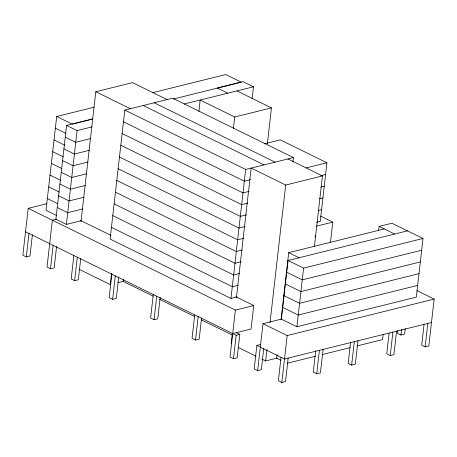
<?xml version="1.0" encoding="UTF-8"?>
<svg xmlns="http://www.w3.org/2000/svg" width="457" height="457" viewBox="0 0 457 457"><rect width="100%" height="100%" fill="white"/><g stroke="black" fill="none" stroke-linecap="round" stroke-linejoin="round"><path stroke-width="0.69" d="M46.843 203.708L28.197 208.335L22.85 255.24L26.3 256.937L29.979 256.023L32.413 234.641M26.3 256.937L28.974 233.481M94.108 107.201L56.702 116.484L46.014 210.294L56.577 215.487M92.308 119.031L66.585 125.412L55.897 219.223L66.396 224.387L81.289 220.691M56.508 219.177L52.366 220.205L47.02 267.117L50.476 268.807L53.143 245.358M56.582 246.512L54.149 267.899L50.476 268.807M66.396 224.387L77.09 130.571L91.977 126.875M73.863 255.532L71.189 278.987L74.645 280.684L78.318 279.77L80.758 258.388M81.003 221.542L95.793 91.743L132.541 82.626L167.068 99.586M74.645 280.684L77.319 257.228M292.948 161.841L293.434 157.591L172.58 98.221L124.812 110.074L110.114 239.068L230.968 298.438L237.092 296.919M111.577 273.257L110.28 284.608L79.587 269.527M111.845 274.194L109.177 297.644L112.628 299.341L116.301 298.432L118.74 277.045M112.628 299.341L115.301 275.891M123.384 279.29L123.144 281.415L153.198 296.182M153.284 294.548L150.61 318.003L154.066 319.7L157.739 318.786L160.173 297.404M154.066 319.7L156.734 296.245M198.898 111.342L200.183 100.026L234.715 116.992L271.458 107.869L267.351 143.938M194.716 314.902L192.049 338.357L195.499 340.054L199.172 339.14L201.611 317.758M195.499 340.054L198.172 316.598M233.424 128.303L234.715 116.992M252.098 98.798L253.464 86.807L242.964 81.649L217.241 88.03L227.746 93.188M230.968 298.438L245.666 169.444L293.434 157.591M231.139 343.978L232.35 333.336M236.389 297.873L251.179 168.073L285.705 185.039L322.453 175.922L314.37 246.849M232.699 333.564L251.076 329.006L253.744 305.55L235.372 310.109L230.031 357.014L233.481 358.711L237.154 357.802L239.828 334.347L236.378 332.65M233.481 358.711L236.155 335.261L239.828 334.347M260.547 344.527L256.874 345.435L254.201 368.89L257.651 370.587L261.33 369.673L263.763 348.291M257.651 370.587L262.998 323.682L281.626 319.055M261.832 359.053L265.666 360.939L266.962 349.588M270.03 322.636L285.705 185.039M277.096 354.661L276.691 358.202L280.958 360.299M281.049 319.951L288.715 252.664L384.251 228.957M407.473 230.854L288.053 260.49L281.369 319.123L296.907 326.755L416.333 297.124L423.011 238.485L391.935 223.222L379.076 226.415L378.59 230.654M281.044 357.311L278.37 380.767L281.826 382.458L285.499 381.549L288.173 358.094M281.826 382.458L287.167 335.552L434.15 299.084L428.803 345.989L425.13 346.903L421.68 345.206L424.033 324.51M296.907 326.755L303.591 268.122L423.011 238.485M315.079 237.103L315.233 235.721M264.466 143.795L280.312 139.859L326.926 162.761L320.248 221.394L316.804 222.251M315.713 350.719L313.279 372.101L316.73 373.797L320.408 372.889L323.076 349.434M330.497 242.119L332.776 222.113L320.608 216.138M316.73 373.797L319.403 350.348M350.548 342.744L348.188 363.441L351.639 365.137L355.312 364.223L357.985 340.773M351.639 365.137L354.312 341.682M383.155 334.627L382.589 339.585L356.974 345.943M389.13 333.17L386.771 353.867L390.221 355.563L393.9 354.649L396.567 331.199M390.221 355.563L392.894 332.108M397.824 330.571L397.51 333.33L400.96 335.027L404.634 334.118L405.262 328.594M400.96 335.027L401.589 329.508M425.13 346.903L427.803 323.447M152.301 92.76L225.729 74.542L241.267 82.174L173.38 99.02M93.022 118.957L72.24 124.115L56.702 116.484M184.257 103.979L253.464 86.807M90.64 138.602L75.753 142.298L65.248 137.14M89.309 150.33L74.417 154.026L63.911 148.868M87.973 162.058L73.08 165.748L62.575 160.59M86.636 173.78L71.743 177.476L61.244 172.318M85.299 185.508L70.407 189.204L59.907 184.045M83.962 197.235L69.07 200.931L58.57 195.773M82.626 208.963L67.733 212.659L57.234 207.501M250.453 179.652L244.329 181.172L123.476 121.802M306.259 167.89L326.926 162.761M249.116 191.374L242.993 192.9L122.139 133.53M320.768 175.682L325.59 174.488M247.78 203.102L241.656 204.622L120.802 145.252M320.808 187.067L324.259 186.216M246.449 214.83L240.319 216.35L119.466 156.98M319.477 198.795L322.922 197.938M245.112 226.558L238.988 228.077L118.129 168.707M318.141 210.523L321.585 209.666M243.775 238.286L237.651 239.805L116.798 180.435M316.61 226.124L332.776 222.113M242.439 250.013L236.315 251.533L115.461 192.163M117.769 282.752L123.893 281.232M241.102 261.735L234.978 263.255L114.124 203.885M239.765 273.463L233.641 274.983L112.788 215.613M238.428 285.191L232.305 286.71L111.451 227.34M421.674 250.213L302.254 279.85L286.716 272.212M420.337 261.941L300.917 291.572L285.379 283.94M419.006 273.669L299.581 303.299L284.043 295.668M417.669 285.397L298.244 315.027L282.706 307.395M265.666 360.939L277.233 358.071M431.477 322.533L284.494 359.008L256.874 345.435M287.047 363.292L315.433 356.249M322.356 354.529L350.051 347.663M236.932 90.909L271.458 107.869M287.921 158.956L322.453 175.922M154.209 102.779L275.063 162.149M143.184 105.516L264.037 164.886M379.076 226.415L394.614 234.047M95.793 91.743L130.325 108.709M124.812 110.074L245.666 169.444M416.978 290.646L434.15 299.084M66.585 125.412L77.09 130.571M55.366 128.206L65.934 133.398M288.715 252.664L299.072 257.754M54.029 139.933L64.597 145.126M288.053 260.49L303.591 268.122M52.692 151.661L63.26 156.854M51.355 163.389L61.924 168.576M50.019 175.117L60.587 180.304M48.688 186.839L59.25 192.031M47.351 198.567L57.913 203.759M80.335 220.365L111.051 235.452M235.829 296.747L253.744 305.55M28.197 208.335L235.372 310.109M262.998 323.682L287.167 335.552M25.523 231.785L236.155 335.261M159.59 299.318L194.762 316.598M201.154 319.74L232.487 335.13M238.171 347.429L256.074 356.226"/></g></svg>
